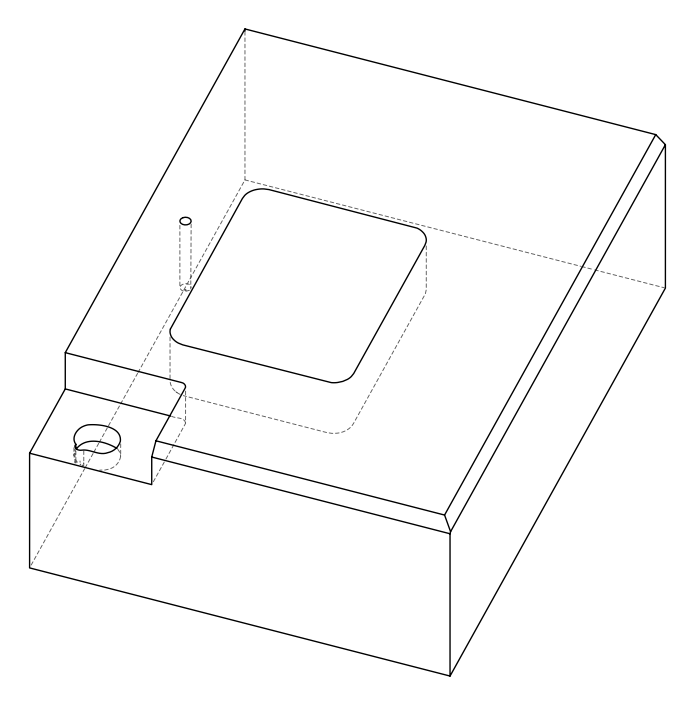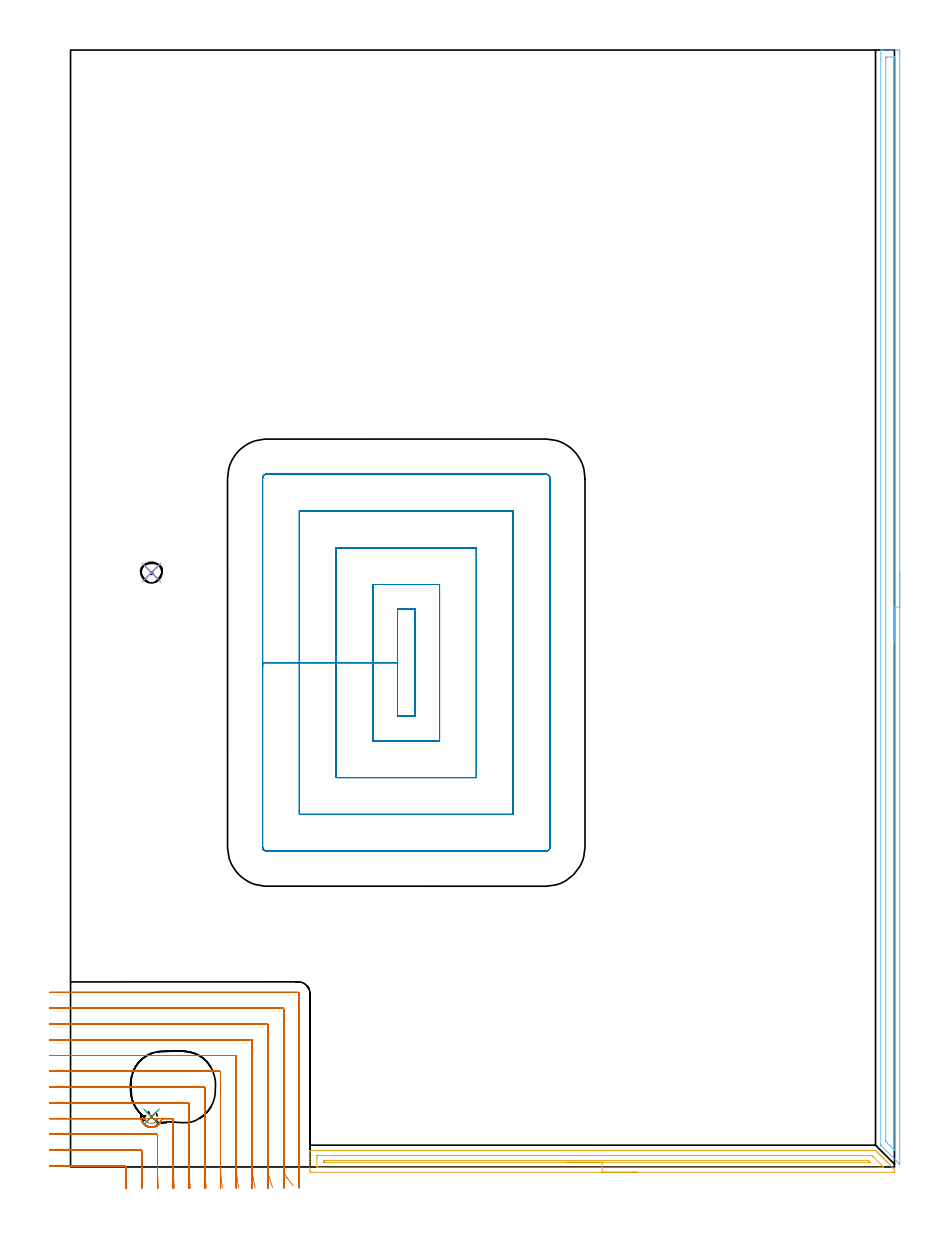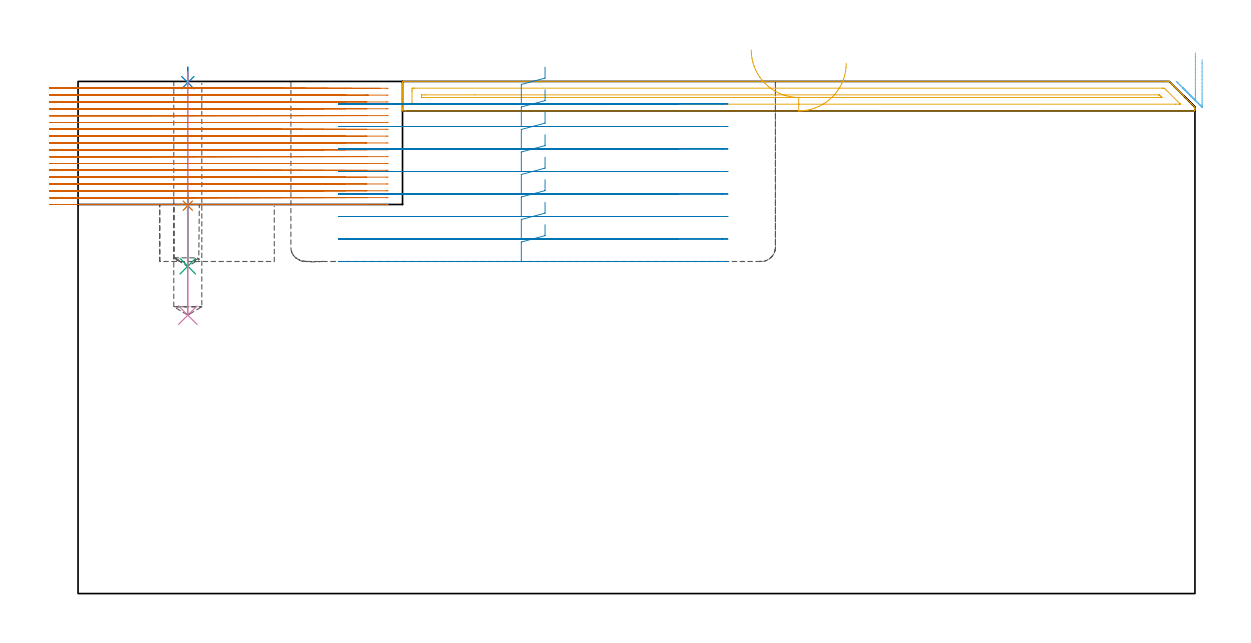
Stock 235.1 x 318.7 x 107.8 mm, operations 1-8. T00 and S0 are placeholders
(PLAN: 9 operations, 5 tool changes, 67.8 min)
(1 SPOT_DRILL | STEP1POCKET | NXT0321_9005460120000 | 0.03 min | 2795 mm3)
(2 SPOT_DRILL_1 | STEP1POCKET_1 | NXT0321_9005460120000 | 0.03 min | 0 mm3)
(3 DRILL_BLIND_HOLE_INTO_CENTER | STEP1POCKET | UGT0301_182 | 0.07 min | 334 mm3)
(4 DRILL_BLIND_HOLE_INTO_CENTER_1 | STEP1POCKET_1 | UGT0301_182 | 0.21 min | 1300 mm3)
(5 AREA_MILL | FG_CHAMFER_SURFACE | UGT0205_001 | 4.11 min | 3284 mm3)
(6 AREA_MILL_1 | FG_CHAMFER_SURFACE_1 | UGT0205_001 | 5.24 min | 4586 mm3)
(7 MILL_CORNER_NOTCH_RECTANGULAR | CORNER_NOTCH_RECTANGULAR | NXT0201_008 | Follow Part, ap 1.5, ae 75% | 38.39 min | 90472 mm3)
(8 MILL_RECTANGULAR_POCKET | POCKET_RECTANGULAR_STRAIGHT | UGT0201_095 | Follow Part, ap 5, ae 75% | 18.94 min | 488222 mm3)
(9 MILL_RECTANGULAR_POCKET_1 | POCKET_RECTANGULAR_STRAIGHT_1 | NXT0201_011 | Follow Part, ap 3, ae 75% | 0.83 min | 4808 mm3)
(TOOL NXT0321_9005460120000 | NC Spot Drill, 142deg, 12mm, Carbide, Uncoated | D12 PA142 FL30 Z2)
(TOOL UGT0301_182 | Twist Drill 5.9 mm | D5.9 PA118 FL55 Z2)
(TOOL UGT0205_001 | Chamfer Mill 20 x 3 x 45 deg. | D20 FL50 Z2)
(TOOL NXT0201_008 | ENDMILL 6mm [2P460-0600-NA 1630] | D6 FL26 Z6)
(TOOL UGT0201_095 | End mill 20 mm | D20 R3 FL38 Z4)
(TOOL NXT0201_011 | ENDMILL 12mm [2P460-1200-NA 1630] | D12 FL38 Z6)
(OP 1 SPOT_DRILL)
G17 G21 G94 G90
T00 M6
G54
G17 G0 G90 X23.1 Y14.3 S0 M3
G43 Z117.8 H0
G94 G81 G98 Z81.646 F250. R84.9
G80
M5
M2
(OP 2 SPOT_DRILL_1)
G17 G21 G94 G90
T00 M6
G54
G17 G0 G90 X23.1 Y169.6 S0 M3
G43 Z117.8 H0
G94 G81 G98 Z107.546 F250. R110.8
G80
M5
M2
(OP 3 DRILL_BLIND_HOLE_INTO_CENTER)
G17 G21 G94 G90
T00 M6
G54
G17 G0 G90 X23.1 Y14.3 S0 M3
G43 Z117.8 H0
G94 G81 G98 Z68.9 F250. R83.9
G80
M5
M2
(OP 4 DRILL_BLIND_HOLE_INTO_CENTER_1)
G17 G21 G94 G90
T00 M6
G54
G17 G0 G90 X23.1 Y169.6 S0 M3
G43 Z117.8 H0
G94 G81 G98 Z58.6 F250. R109.8
G80
M5
M2
(OP 5 AREA_MILL)
G17 G21 G94 G90
T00 M6
G54
G17 G0 G90 X161.7 Y-1.5 S1061 M3
G43 Z117.8 H0
Z111.6
G94 G1 X161.662 Z110.728 F250.
X161.548 Z109.864
X161.359 Z109.012
X161.097 Z108.18
X160.763 Z107.374
X160.36 Z106.6
X159.892 Z105.864
X159.36 Z105.172
X158.771 Z104.529
X158.128 Z103.94
X157.436 Z103.408
X156.7 Z102.94
X155.926 Z102.537
X155.12 Z102.203
X154.288 Z101.941
X153.436 Z101.752
X152.572 Z101.638
X151.7 Z101.6
X68.879 Y-1.499 Z101.601
X68.425 Y-1.494 Z101.603
X68.309 Y-1.491 Z101.605
X68.3 Y-1.045 Z102.051
Y0.718 Z103.813
Y1.336 Z104.433
Y1.6 Z104.697
Y2.217 Z105.314
Y2.482 Z105.578
Y3.011 Z106.11
Y3.716 Z106.815
Y4.245 Z107.344
X68.301 Y4.429 Z107.527
X68.31 Y4.694 Z107.793
X68.434 Y4.7 Z107.8
X229.178
X229.692 Y4.702 Z107.791
X229.703 Y4.697 Z107.788
X229.715 Y4.686 Z107.784
X230.068 Y4.333 Z107.43
X230.157 Y4.245 Z107.341
X230.24 Y4.16 Z107.259
X230.365 Y4.035 Z107.134
X230.45 Y3.951 Z107.047
X230.531 Y3.869 Z106.968
X230.662 Y3.738 Z106.837
X230.744 Y3.657 Z106.753
X230.822 Y3.578 Z106.677
X230.959 Y3.441 Z106.54
X231.038 Y3.363 Z106.46
X231.113 Y3.287 Z106.386
X231.256 Y3.144 Z106.244
X231.332 Y3.069 Z106.166
X231.404 Y2.996 Z106.095
X231.553 Y2.848 Z105.947
X231.626 Y2.776 Z105.872
X231.695 Y2.705 Z105.804
X231.849 Y2.551 Z105.65
X231.92 Y2.482 Z105.578
X231.986 Y2.414 Z105.513
X232.146 Y2.254 Z105.353
X232.214 Y2.188 Z105.284
X232.277 Y2.123 Z105.222
X232.443 Y1.957 Z105.056
X232.508 Y1.894 Z104.99
X232.568 Y1.832 Z104.931
X232.74 Y1.66 Z104.759
X232.801 Y1.6 Z104.697
X232.859 Y1.541 Z104.64
X233.037 Y1.363 Z104.462
X233.095 Y1.306 Z104.403
X233.15 Y1.25 Z104.349
X233.334 Y1.067 Z104.166
X233.389 Y1.012 Z104.109
X233.441 Y0.959 Z104.058
X233.631 Y0.77 Z103.869
X233.683 Y0.718 Z103.815
X233.732 Y0.668 Z103.767
X233.927 Y0.473 Z103.572
X233.977 Y0.424 Z103.521
X234.023 Y0.377 Z103.476
X234.224 Y0.176 Z103.275
X234.271 Y0.131 Z103.228
X234.314 Y0.086 Z103.185
X234.521 Y-0.121 Z102.978
X234.564 Y-0.163 Z102.934
X234.685 Y-0.285 Z102.815
X234.818 Y-0.418 Z102.681
X235.002 Y-0.604 Z102.493
X235.09 Y-0.695 Z102.402
X235.1 Y-1.023 Z102.077
Y-1.134 Z101.966
X235.09 Y-1.494 Z101.606
X235.038 Y-1.5 Z101.6
X151.7
Y-0.086 Z103.014
X71.551
X70.66 Y-0.085 Z103.015
X70.579 Y-0.084 Z103.016
X70.31 Y-0.075 Z103.025
X70.306 Y0.008 Z103.108
X70.301 Y0.192 Z103.292
X70.3 Y2.482 Z105.582
X70.302 Y2.837 Z105.937
X70.31 Y3.194 Z106.294
X70.314 Y3.279 Z106.379
X70.356 Y3.282 Z106.382
X70.457 Y3.284 Z106.384
X70.66 Y3.286 Z106.386
X70.738
X228.287 Y3.285 Z106.385
X228.367 Y3.284 Z106.384
X228.568 Y3.279 Z106.379
X228.674 Y3.264 Z106.364
X228.877 Y3.067 Z106.167
X229.178 Y2.772 Z105.872
X231.849 Y0.1 Z103.2
X231.962 Y-0.016 Z103.084
X231.995 Y-0.053 Z103.047
X232.014 Y-0.079 Z103.021
X231.97 Y-0.081 Z103.019
X231.849 Y-0.085 Z103.015
X231.771 Y-0.086 Z103.014
X230.959
X151.7
Y1.328 Z104.428
X72.715 Y1.329 Z104.429
X72.441 Y1.33 Z104.43
X72.35 Y1.332 Z104.432
X72.32 Y1.335 Z104.435
X72.31 Y1.338 Z104.438
X72.307 Y1.368 Z104.468
X72.303 Y1.46 Z104.56
X72.302 Y1.6 Z104.7
X72.304 Y1.736 Z104.836
X72.314 Y1.864 Z104.964
X72.441 Y1.866 Z104.966
X73.058 Y1.871 Z104.971
X83.521 Y1.872 Z104.972
X227.397 Y1.871 Z104.971
X227.488 Y1.87 Z104.97
X227.561 Y1.868 Z104.968
X227.606 Y1.865 Z104.965
X227.643 Y1.846 Z104.946
X227.897 Y1.6 Z104.7
X228.065 Y1.433 Z104.533
X228.122 Y1.372 Z104.472
X228.151 Y1.338 Z104.438
Y1.335 Z104.435
X228.127 Y1.334 Z104.434
X227.945 Y1.33 Z104.43
X227.671 Y1.329 Z104.429
X227.397 Y1.328 Z104.428
X151.7
X150.828 Z104.467
X149.964 Z104.58
X149.112 Z104.769
X148.28 Z105.032
X147.474 Z105.365
X146.7 Z105.768
X145.964 Z106.237
X145.272 Z106.768
X144.629 Z107.357
X144.04 Z108.001
X143.508 Z108.693
X143.04 Z109.428
X142.637 Z110.202
X142.303 Z111.008
X142.041 Z111.84
X141.852 Z112.692
X141.738 Z113.557
X141.7 Z114.428
G0 Z117.8
M5
M2
(OP 6 AREA_MILL_1)
G17 G21 G94 G90
T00 M6
G54
G17 G0 G90 X236.6 Y169.75 S1061 M3
G43 Z117.8 H0
Z112.4
G94 G1 Y169.712 Z111.528 F250.
Y169.598 Z110.664
Y169.409 Z109.812
Y169.147 Z108.98
Y168.813 Z108.174
Y168.41 Z107.4
Y167.942 Z106.664
Y167.41 Z105.972
Y166.821 Z105.329
Y166.178 Z104.74
Y165.486 Z104.208
Y164.75 Z103.74
Y163.976 Z103.337
Y163.17 Z103.003
Y162.338 Z102.741
Y161.486 Z102.552
Y160.622 Z102.438
Y159.75 Z102.4
X236.599 Y0.955 Z102.401
Y0.931
X236.593 Y0.818 Z102.404
X236.553 Y0.854 Z102.446
X236.445 Y0.955 Z102.553
X231.363 Y6.037 Z107.636
X231.213 Y6.19 Z107.781
X231.197 Y6.213 Z107.796
X231.2 Y6.305 Z107.8
Y318.546
X231.203 Y318.692 Z107.788
X231.216 Y318.7 Z107.774
X231.539 Z107.46
X231.961 Z107.038
X232.574 Z106.421
X233.764 Z105.233
X234.342 Z104.652
X235.821 Z103.174
X236.11 Y318.697 Z102.885
X236.591 Y318.691 Z102.405
X236.594 Y318.587 Z102.403
X236.598 Y318.099 Z102.402
X236.6 Y317.605 Z102.4
Y159.75
X235.186 Z103.814
X235.185 Y4.969 Z103.815
X235.183 Y4.793 Z103.817
X235.179 Y4.706 Z103.821
X235.177 Y4.685 Z103.823
X235.152 Y4.706 Z103.848
X235.077 Y4.777 Z103.923
X234.881 Y4.969 Z104.119
X233.098 Y6.753 Z105.902
X232.731 Y7.127 Z106.269
X232.628 Y7.234 Z106.372
X232.621 Y7.287 Z106.379
X232.618 Y7.392 Z106.382
X232.614 Y7.604 Z106.386
Y316.315
X232.616 Y316.528 Z106.384
X232.619 Y316.634 Z106.381
X232.621 Y316.679 Z106.379
X232.696 Y316.69 Z106.304
X233.079 Y316.698 Z105.921
X234.342 Y316.7 Z104.658
X234.846 Y316.699 Z104.154
X235.069 Y316.695 Z103.931
X235.169 Y316.69 Z103.831
X235.18 Y316.686 Z103.82
X235.182 Y316.67 Z103.818
X235.184 Y316.626 Z103.816
X235.185 Y316.536 Z103.815
X235.186 Y316.356 Z103.814
Y159.75
Y158.878 Z103.852
Y158.014 Z103.966
Y157.162 Z104.155
Y156.33 Z104.417
Y155.524 Z104.751
Y154.75 Z105.154
Y154.014 Z105.623
Y153.322 Z106.154
Y152.679 Z106.743
Y152.09 Z107.386
Y151.558 Z108.078
Y151.09 Z108.814
Y150.687 Z109.588
Y150.353 Z110.394
Y150.091 Z111.226
Y149.902 Z112.078
Y149.788 Z112.943
Y149.75 Z113.814
G0 Z117.8
M5
M2
(OP 7 MILL_CORNER_NOTCH_RECTANGULAR)
G17 G21 G94 G90
T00 M6
G54
G17 G0 G90 X16.042 Y-5.995 S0 M3
G43 Z117.8 H1
Z106.361
G94 G1 X15.876 Y-3. F250.
G2 X15.8 Y-0.261 R49.5 F500.
G1 Y0.004
G3 X15.504 Y0.3 R0.3
G1 X-3.
X-6. F250.
G0 Z117.8
X20.566 Y-5.994
Z106.361
G1 X20.383 Y-3.
G2 X20.3 Y-0.261 R45. F500.
G1 Y4.503
G3 X20.003 Y4.8 R0.3
G1 X-3.
X-6. F250.
G0 Z117.8
X25.096 Y-5.993
Z106.361
G1 X24.893 Y-3.
G2 X24.8 Y-0.261 R40.5 F500.
G1 Y9.003
G3 X24.503 Y9.3 R0.3
G1 X-3.
X-6. F250.
G0 Z117.8
X29.633 Y-5.991
Z106.361
G1 X29.404 Y-3.
G2 X29.3 Y-0.261 R36. F500.
G1 Y13.503
G3 X29.003 Y13.8 R0.3
G1 X26.047
G2 X24.551 Y11.679 R3.016
X20.978 Y12.182 R3.005
G1 X20.722 Y12.473
X20.704 Y12.5
X20.447 Y12.902
G2 X20.15 Y13.8 R3.034
G1 X-3.
X-6. F250.
G0 Z117.8
X34.18 Y-5.989
Z106.361
G1 X33.919 Y-3.
G2 X33.8 Y-0.261 R31.5 F500.
G1 Y18.003
G3 X33.503 Y18.3 R0.3
G1 X-3.
X-6. F250.
G0 Z117.8
X38.744 Y-5.985
Z106.361
G1 X38.439 Y-3.
G2 X38.3 Y-0.261 R27. F500.
G1 Y22.503
G3 X38.003 Y22.8 R0.3
G1 X-3.
X-6. F250.
G0 Z117.8
X43.332 Y-5.978
Z106.361
G1 X42.967 Y-3.
G2 X42.8 Y-0.261 R22.5 F500.
G1 Y27.003
G3 X42.503 Y27.3 R0.3
G1 X-3.
X-6. F250.
G0 Z117.8
X47.966 Y-5.965
Z106.361
G1 X47.51 Y-3.
G2 X47.3 Y-0.261 R18. F500.
G1 Y31.503
G3 X47.003 Y31.8 R0.3
G1 X-3.
X-6. F250.
G0 Z117.8
X52.689 Y-5.938
Z106.361
G1 X52.081 Y-3.
G2 X51.8 Y-0.261 R13.5 F500.
G1 Y36.002
G3 X51.502 Y36.3 R0.3
G1 X-3.
X-6. F250.
G0 Z117.8
X57.64 Y-5.858
Z106.361
G1 X56.727 Y-3.
G2 X56.3 Y-0.261 R9. F500.
G1 Y40.502
G3 X56.002 Y40.8 R0.3
G1 X-3.
X-6. F250.
G0 Z117.8
X63.555 Y-5.38
Z106.361
G1 X61.729 Y-3.
G2 X60.8 Y-0.261 R4.5 F500.
G1 Y45.002
G3 X60.502 Y45.3 R0.3
G1 X-3.
X-6. F250.
G0 Z117.8
X65.3 Y-3.261
Z106.361
G1 Y-0.261
Y49.5 F500.
G3 X65. Y49.8 R0.3
G1 X-3.
X-6. F250.
G0 Z117.8
X15.83 Y-6.
Z104.922
G1 X15.802 Y-3.
G2 X15.8 Y-2.538 R49.5 F500.
G1 Y0.004
G3 X15.504 Y0.3 R0.3
G1 X-3.
X-6. F250.
G0 Z117.8
X20.333 Y-6.
Z104.922
G1 X20.302 Y-3.
G2 X20.3 Y-2.538 R45. F500.
G1 Y4.503
G3 X20.003 Y4.8 R0.3
G1 X-3.
X-6. F250.
G0 Z117.8
X24.837 Y-6.
Z104.922
G1 X24.803 Y-3.
G2 X24.8 Y-2.538 R40.5 F500.
G1 Y9.003
G3 X24.503 Y9.3 R0.3
G1 X-3.
X-6. F250.
G0 Z117.8
X29.342 Y-6.
Z104.922
G1 X29.303 Y-3.
G2 X29.3 Y-2.538 R36. F500.
G1 Y13.503
G3 X29.003 Y13.8 R0.3
G1 X26.047
G2 X24.551 Y11.679 R3.016
X20.978 Y12.182 R3.005
G1 X20.722 Y12.473
X20.447 Y12.902
G2 X20.15 Y13.8 R3.034
G1 X-3.
X-6. F250.
G0 Z117.8
X33.847 Y-6.
Z104.922
G1 X33.803 Y-3.
G2 X33.8 Y-2.538 R31.5 F500.
G1 Y18.003
G3 X33.503 Y18.3 R0.3
G1 X-3.
X-6. F250.
G0 Z117.8
X38.355 Y-6.
Z104.922
G1 X38.304 Y-3.
G2 X38.3 Y-2.538 R27. F500.
G1 Y22.503
G3 X38.003 Y22.8 R0.3
G1 X-3.
X-6. F250.
G0 Z117.8
X42.866 Y-5.999
Z104.922
G1 X42.805 Y-3.
G2 X42.8 Y-2.538 R22.5 F500.
G1 Y27.003
G3 X42.503 Y27.3 R0.3
G1 X-3.
X-6. F250.
G0 Z117.8
X47.383 Y-5.999
Z104.922
G1 X47.306 Y-3.
G2 X47.3 Y-2.538 R18. F500.
G1 Y31.503
G3 X47.003 Y31.8 R0.3
G1 X-3.
X-6. F250.
G0 Z117.8
X51.911 Y-5.998
Z104.922
G1 X51.808 Y-3.
G2 X51.8 Y-2.538 R13.5 F500.
G1 Y36.002
G3 X51.502 Y36.3 R0.3
G1 X-3.
X-6. F250.
G0 Z117.8
X56.466 Y-5.996
Z104.922
G1 X56.312 Y-3.
G2 X56.3 Y-2.538 R9. F500.
G1 Y40.502
G3 X56.002 Y40.8 R0.3
G1 X-3.
X-6. F250.
G0 Z117.8
X61.132 Y-5.984
Z104.922
G1 X60.824 Y-3.
G2 X60.8 Y-2.538 R4.5 F500.
G1 Y45.002
G3 X60.502 Y45.3 R0.3
G1 X-3.
X-6. F250.
G0 Z117.8
X65.3 Y-5.538
Z104.922
G1 Y-2.538
Y49.5 F500.
G3 X65. Y49.8 R0.3
G1 X-3.
X-6. F250.
G0 Z117.8
X15.8 Y-6.
Z103.483
G1 Y-3.
Y0.004 F500.
G3 X15.504 Y0.3 R0.3
G1 X-3.
X-6. F250.
G0 Z117.8
X20.3 Y-6.
Z103.483
G1 Y-3.
Y4.503 F500.
G3 X20.003 Y4.8 R0.3
G1 X-3.
X-6. F250.
G0 Z117.8
X24.8 Y-6.
Z103.483
G1 Y-3.
Y9.003 F500.
G3 X24.503 Y9.3 R0.3
G1 X-3.
X-6. F250.
G0 Z117.8
X29.3 Y-6.
Z103.483
G1 Y-3.
Y13.503 F500.
G3 X29.003 Y13.8 R0.3
G1 X26.047
G2 X24.551 Y11.679 R3.014
X20.978 Y12.182 R3.005
G1 X20.722 Y12.473
X20.447 Y12.902
G2 X20.15 Y13.8 R3.034
G1 X-3.
X-6. F250.
G0 Z117.8
X33.8 Y-6.
Z103.483
G1 Y-3.
Y18.003 F500.
G3 X33.503 Y18.3 R0.3
G1 X-3.
X-6. F250.
G0 Z117.8
X38.3 Y-6.
Z103.483
G1 Y-3.
Y22.503 F500.
G3 X38.003 Y22.8 R0.3
G1 X-3.
X-6. F250.
G0 Z117.8
X42.8 Y-6.
Z103.483
G1 Y-3.
Y27.003 F500.
G3 X42.503 Y27.3 R0.3
G1 X-3.
X-6. F250.
G0 Z117.8
X47.3 Y-6.
Z103.483
G1 Y-3.
Y31.503 F500.
G3 X47.003 Y31.8 R0.3
G1 X-3.
X-6. F250.
G0 Z117.8
X51.8 Y-6.
Z103.483
G1 Y-3.
Y36.002 F500.
G3 X51.502 Y36.3 R0.3
G1 X-3.
X-6. F250.
G0 Z117.8
X56.3 Y-6.
Z103.483
G1 Y-3.
Y40.502 F500.
G3 X56.002 Y40.8 R0.3
G1 X-3.
X-6. F250.
G0 Z117.8
X60.8 Y-6.
Z103.483
G1 Y-3.
Y45.002 F500.
G3 X60.502 Y45.3 R0.3
G1 X-3.
X-6. F250.
G0 Z117.8
X65.3 Y-5.999
Z103.483
G1 Y-2.999
Y49.5 F500.
G3 X65. Y49.8 R0.3
G1 X-3.
X-6. F250.
G0 Z117.8
X15.8 Y-6.
Z102.044
G1 Y-3.
Y0.004 F500.
G3 X15.504 Y0.3 R0.3
G1 X-3.
X-6. F250.
G0 Z117.8
X20.3 Y-6.
Z102.044
G1 Y-3.
Y4.503 F500.
G3 X20.003 Y4.8 R0.3
G1 X-3.
X-6. F250.
G0 Z117.8
X24.8 Y-6.
Z102.044
G1 Y-3.
Y9.003 F500.
G3 X24.503 Y9.3 R0.3
G1 X-3.
X-6. F250.
G0 Z117.8
X29.3 Y-6.
Z102.044
G1 Y-3.
Y13.503 F500.
G3 X29.003 Y13.8 R0.3
G1 X26.047
G2 X25.209 Y12.177 R3.014
X24.548 Y11.677 R3.013
X20.978 Y12.182 R3.006
G1 X20.721 Y12.474
X20.443 Y12.909
G2 X20.335 Y13.144 R3.034
X20.15 Y13.8 R3.032
G1 X-3.
X-6. F250.
G0 Z117.8
X33.8 Y-6.
Z102.044
G1 Y-3.
Y18.003 F500.
G3 X33.503 Y18.3 R0.3
G1 X-3.
X-6. F250.
G0 Z117.8
X38.3 Y-6.
Z102.044
G1 Y-3.
Y22.503 F500.
G3 X38.003 Y22.8 R0.3
G1 X-3.
X-6. F250.
G0 Z117.8
X42.8 Y-6.
Z102.044
G1 Y-3.
Y27.003 F500.
G3 X42.503 Y27.3 R0.3
G1 X-3.
X-6. F250.
G0 Z117.8
X47.3 Y-6.
Z102.044
G1 Y-3.
Y31.503 F500.
G3 X47.003 Y31.8 R0.3
G1 X-3.
X-6. F250.
G0 Z117.8
X51.8 Y-6.
Z102.044
G1 Y-3.
Y36.002 F500.
G3 X51.502 Y36.3 R0.3
G1 X-3.
X-6. F250.
G0 Z117.8
X56.3 Y-6.
Z102.044
G1 Y-3.
Y40.502 F500.
G3 X56.002 Y40.8 R0.3
G1 X-3.
X-6. F250.
G0 Z117.8
X60.8 Y-6.
Z102.044
G1 Y-3.
Y45.002 F500.
G3 X60.502 Y45.3 R0.3
G1 X-3.
X-6. F250.
G0 Z117.8
X65.3 Y-6.
Z102.044
G1 Y-3.
Y49.5 F500.
G3 X65. Y49.8 R0.3
G1 X-3.
X-6. F250.
G0 Z117.8
X15.8 Y-6.
Z100.605
G1 Y-3.
Y0.004 F500.
G3 X15.504 Y0.3 R0.3
G1 X-3.
X-6. F250.
G0 Z117.8
X20.3 Y-6.
Z100.605
G1 Y-3.
Y4.503 F500.
G3 X20.003 Y4.8 R0.3
G1 X-3.
X-6. F250.
G0 Z117.8
X24.8 Y-6.
Z100.605
G1 Y-3.
Y9.003 F500.
G3 X24.503 Y9.3 R0.3
G1 X-3.
X-6. F250.
G0 Z117.8
X29.3 Y-6.
Z100.605
G1 Y-3.
Y13.503 F500.
G3 X29.003 Y13.8 R0.3
G1 X26.047
G2 X24.818 Y11.848 R3.015
X24.548 Y11.677 R3.013
X20.978 Y12.182 R3.006
G1 X20.721 Y12.474
X20.443 Y12.909
G2 X20.335 Y13.144 R3.034
X20.15 Y13.8 R3.032
G1 X-3.
X-6. F250.
G0 Z117.8
X33.8 Y-6.
Z100.605
G1 Y-3.
Y18.003 F500.
G3 X33.503 Y18.3 R0.3
G1 X-3.
X-6. F250.
G0 Z117.8
X38.3 Y-6.
Z100.605
G1 Y-3.
Y22.503 F500.
G3 X38.003 Y22.8 R0.3
G1 X-3.
X-6. F250.
G0 Z117.8
X42.8 Y-6.
Z100.605
G1 Y-3.
Y27.003 F500.
G3 X42.503 Y27.3 R0.3
G1 X-3.
X-6. F250.
G0 Z117.8
X47.3 Y-6.
Z100.605
G1 Y-3.
Y31.503 F500.
G3 X47.003 Y31.8 R0.3
G1 X-3.
X-6. F250.
G0 Z117.8
X51.8 Y-6.
Z100.605
G1 Y-3.
Y36.002 F500.
G3 X51.502 Y36.3 R0.3
G1 X-3.
X-6. F250.
G0 Z117.8
X56.3 Y-6.
Z100.605
G1 Y-3.
Y40.502 F500.
G3 X56.002 Y40.8 R0.3
G1 X-3.
X-6. F250.
G0 Z117.8
X60.8 Y-6.
Z100.605
G1 Y-3.
Y45.002 F500.
G3 X60.502 Y45.3 R0.3
G1 X-3.
X-6. F250.
G0 Z117.8
X65.3 Y-6.
Z100.605
G1 Y-3.
Y49.5 F500.
G3 X65. Y49.8 R0.3
G1 X-3.
X-6. F250.
G0 Z117.8
X15.8 Y-6.
Z99.167
G1 Y-3.
Y0.004 F500.
G3 X15.504 Y0.3 R0.3
G1 X-3.
X-6. F250.
G0 Z117.8
X20.3 Y-6.
Z99.167
G1 Y-3.
Y4.503 F500.
G3 X20.003 Y4.8 R0.3
G1 X-3.
X-6. F250.
G0 Z117.8
X24.8 Y-6.
Z99.167
G1 Y-3.
Y9.003 F500.
G3 X24.503 Y9.3 R0.3
G1 X-3.
X-6. F250.
G0 Z117.8
X29.3 Y-6.
Z99.167
G1 Y-3.
Y13.503 F500.
G3 X29.003 Y13.8 R0.3
G1 X26.047
G2 X24.551 Y11.679 R3.016
X20.978 Y12.182 R3.005
G1 X20.722 Y12.473
X20.447 Y12.902
G2 X20.15 Y13.8 R3.034
G1 X-3.
X-6. F250.
G0 Z117.8
X33.8 Y-6.
Z99.167
G1 Y-3.
Y18.003 F500.
G3 X33.503 Y18.3 R0.3
G1 X-3.
X-6. F250.
G0 Z117.8
X38.3 Y-6.
Z99.167
G1 Y-3.
Y22.503 F500.
G3 X38.003 Y22.8 R0.3
G1 X-3.
X-6. F250.
G0 Z117.8
X42.8 Y-6.
Z99.167
G1 Y-3.
Y27.003 F500.
G3 X42.503 Y27.3 R0.3
G1 X-3.
X-6. F250.
G0 Z117.8
X47.3 Y-6.
Z99.167
G1 Y-3.
Y31.503 F500.
G3 X47.003 Y31.8 R0.3
G1 X-3.
X-6. F250.
G0 Z117.8
X51.8 Y-6.
Z99.167
G1 Y-3.
Y36.002 F500.
G3 X51.502 Y36.3 R0.3
G1 X-3.
X-6. F250.
G0 Z117.8
X56.3 Y-6.
Z99.167
G1 Y-3.
Y40.502 F500.
G3 X56.002 Y40.8 R0.3
G1 X-3.
X-6. F250.
G0 Z117.8
X60.8 Y-6.
Z99.167
G1 Y-3.
Y45.002 F500.
G3 X60.502 Y45.3 R0.3
G1 X-3.
X-6. F250.
G0 Z117.8
X65.3 Y-6.
Z99.167
G1 Y-3.
Y49.5 F500.
G3 X65. Y49.8 R0.3
G1 X-3.
X-6. F250.
G0 Z117.8
X15.8 Y-6.
Z97.728
G1 Y-3.
Y0.004 F500.
G3 X15.504 Y0.3 R0.3
G1 X-3.
X-6. F250.
G0 Z117.8
X20.3 Y-6.
Z97.728
G1 Y-3.
Y4.503 F500.
G3 X20.003 Y4.8 R0.3
G1 X-3.
X-6. F250.
G0 Z117.8
X24.8 Y-6.
Z97.728
G1 Y-3.
Y9.003 F500.
G3 X24.503 Y9.3 R0.3
G1 X-3.
X-6. F250.
G0 Z117.8
X29.3 Y-6.
Z97.728
G1 Y-3.
Y13.503 F500.
G3 X29.003 Y13.8 R0.3
G1 X26.047
G2 X24.954 Y11.95 R3.016
G1 X24.875 Y11.89
G2 X22.395 Y11.389 R2.999
X20.978 Y12.182 R3.005
G1 X20.722 Y12.473
X20.447 Y12.902
G2 X20.15 Y13.8 R3.034
G1 X-3.
X-6. F250.
G0 Z117.8
X33.8 Y-6.
Z97.728
G1 Y-3.
Y18.003 F500.
G3 X33.503 Y18.3 R0.3
G1 X-3.
X-6. F250.
G0 Z117.8
X38.3 Y-6.
Z97.728
G1 Y-3.
Y22.503 F500.
G3 X38.003 Y22.8 R0.3
G1 X-3.
X-6. F250.
G0 Z117.8
X42.8 Y-6.
Z97.728
G1 Y-3.
Y27.003 F500.
G3 X42.503 Y27.3 R0.3
G1 X-3.
X-6. F250.
G0 Z117.8
X47.3 Y-6.
Z97.728
G1 Y-3.
Y31.503 F500.
G3 X47.003 Y31.8 R0.3
G1 X-3.
X-6. F250.
G0 Z117.8
X51.8 Y-6.
Z97.728
G1 Y-3.
Y36.002 F500.
G3 X51.502 Y36.3 R0.3
G1 X-3.
X-6. F250.
G0 Z117.8
X56.3 Y-6.
Z97.728
G1 Y-3.
Y40.502 F500.
G3 X56.002 Y40.8 R0.3
G1 X-3.
X-6. F250.
G0 Z117.8
X60.8 Y-6.
Z97.728
G1 Y-3.
Y45.002 F500.
G3 X60.502 Y45.3 R0.3
G1 X-3.
X-6. F250.
G0 Z117.8
X65.3 Y-6.
Z97.728
G1 Y-3.
Y49.5 F500.
G3 X65. Y49.8 R0.3
G1 X-3.
X-6. F250.
G0 Z117.8
X15.8 Y-6.
Z96.289
G1 Y-3.
Y0.004 F500.
G3 X15.504 Y0.3 R0.3
G1 X-3.
X-6. F250.
G0 Z117.8
X20.3 Y-6.
Z96.289
G1 Y-3.
Y4.503 F500.
G3 X20.003 Y4.8 R0.3
G1 X-3.
X-6. F250.
G0 Z117.8
X24.8 Y-6.
Z96.289
G1 Y-3.
Y9.003 F500.
G3 X24.503 Y9.3 R0.3
G1 X-3.
X-6. F250.
G0 Z117.8
X29.3 Y-6.
Z96.289
G1 Y-3.
Y13.503 F500.
G3 X29.003 Y13.8 R0.3
G1 X26.047
G2 X25.001 Y11.988 R3.014
G1 X24.875 Y11.89
G2 X22.395 Y11.389 R2.999
X20.978 Y12.182 R3.005
G1 X20.722 Y12.473
X20.447 Y12.902
G2 X20.15 Y13.8 R3.034
G1 X-3.
X-6. F250.
G0 Z117.8
X33.8 Y-6.
Z96.289
G1 Y-3.
Y18.003 F500.
G3 X33.503 Y18.3 R0.3
G1 X-3.
X-6. F250.
G0 Z117.8
X38.3 Y-6.
Z96.289
G1 Y-3.
Y22.503 F500.
G3 X38.003 Y22.8 R0.3
G1 X-3.
X-6. F250.
G0 Z117.8
X42.8 Y-6.
Z96.289
G1 Y-3.
Y27.003 F500.
G3 X42.503 Y27.3 R0.3
G1 X-3.
X-6. F250.
G0 Z117.8
X47.3 Y-6.
Z96.289
G1 Y-3.
Y31.503 F500.
G3 X47.003 Y31.8 R0.3
G1 X-3.
X-6. F250.
G0 Z117.8
X51.8 Y-6.
Z96.289
G1 Y-3.
Y36.002 F500.
G3 X51.502 Y36.3 R0.3
G1 X-3.
X-6. F250.
G0 Z117.8
X56.3 Y-6.
Z96.289
G1 Y-3.
Y40.502 F500.
G3 X56.002 Y40.8 R0.3
G1 X-3.
X-6. F250.
G0 Z117.8
X60.8 Y-6.
Z96.289
G1 Y-3.
Y45.002 F500.
G3 X60.502 Y45.3 R0.3
G1 X-3.
X-6. F250.
G0 Z117.8
X65.3 Y-6.
Z96.289
G1 Y-3.
Y49.5 F500.
G3 X65. Y49.8 R0.3
G1 X-3.
X-6. F250.
G0 Z117.8
X15.8 Y-6.
Z94.85
G1 Y-3.
Y0.004 F500.
G3 X15.504 Y0.3 R0.3
G1 X-3.
X-6. F250.
G0 Z117.8
X20.3 Y-6.
Z94.85
G1 Y-3.
Y4.503 F500.
G3 X20.003 Y4.8 R0.3
G1 X-3.
X-6. F250.
G0 Z117.8
X24.8 Y-6.
Z94.85
G1 Y-3.
Y9.003 F500.
G3 X24.503 Y9.3 R0.3
G1 X-3.
X-6. F250.
G0 Z117.8
X29.3 Y-6.
Z94.85
G1 Y-3.
Y13.503 F500.
G3 X29.003 Y13.8 R0.3
G1 X26.047
G2 X24.551 Y11.679 R3.014
X20.978 Y12.182 R3.005
G1 X20.722 Y12.473
X20.447 Y12.902
G2 X20.15 Y13.8 R3.034
G1 X-3.
X-6. F250.
G0 Z117.8
X33.8 Y-6.
Z94.85
G1 Y-3.
Y18.003 F500.
G3 X33.503 Y18.3 R0.3
G1 X-3.
X-6. F250.
G0 Z117.8
X38.3 Y-6.
Z94.85
G1 Y-3.
Y22.503 F500.
G3 X38.003 Y22.8 R0.3
G1 X-3.
X-6. F250.
G0 Z117.8
X42.8 Y-6.
Z94.85
G1 Y-3.
Y27.003 F500.
G3 X42.503 Y27.3 R0.3
G1 X-3.
X-6. F250.
G0 Z117.8
X47.3 Y-6.
Z94.85
G1 Y-3.
Y31.503 F500.
G3 X47.003 Y31.8 R0.3
G1 X-3.
X-6. F250.
G0 Z117.8
X51.8 Y-6.
Z94.85
G1 Y-3.
Y36.002 F500.
G3 X51.502 Y36.3 R0.3
G1 X-3.
X-6. F250.
G0 Z117.8
X56.3 Y-6.
Z94.85
G1 Y-3.
Y40.502 F500.
G3 X56.002 Y40.8 R0.3
G1 X-3.
X-6. F250.
G0 Z117.8
X60.8 Y-6.
Z94.85
G1 Y-3.
Y45.002 F500.
G3 X60.502 Y45.3 R0.3
G1 X-3.
X-6. F250.
G0 Z117.8
X65.3 Y-6.
Z94.85
G1 Y-3.
Y49.5 F500.
G3 X65. Y49.8 R0.3
G1 X-3.
X-6. F250.
G0 Z117.8
X15.8 Y-6.
Z93.411
G1 Y-3.
Y0.004 F500.
G3 X15.504 Y0.3 R0.3
G1 X-3.
X-6. F250.
G0 Z117.8
X20.3 Y-6.
Z93.411
G1 Y-3.
Y4.503 F500.
G3 X20.003 Y4.8 R0.3
G1 X-3.
X-6. F250.
G0 Z117.8
X24.8 Y-6.
Z93.411
G1 Y-3.
Y9.003 F500.
G3 X24.503 Y9.3 R0.3
G1 X-3.
X-6. F250.
G0 Z117.8
X29.3 Y-6.
Z93.411
G1 Y-3.
Y13.503 F500.
G3 X29.003 Y13.8 R0.3
G1 X26.047
G2 X24.551 Y11.679 R3.014
X20.978 Y12.182 R3.005
G1 X20.722 Y12.473
X20.447 Y12.902
G2 X20.15 Y13.8 R3.034
G1 X-3.
X-6. F250.
G0 Z117.8
X33.8 Y-6.
Z93.411
G1 Y-3.
Y18.003 F500.
G3 X33.503 Y18.3 R0.3
G1 X-3.
X-6. F250.
G0 Z117.8
X38.3 Y-6.
Z93.411
G1 Y-3.
Y22.503 F500.
G3 X38.003 Y22.8 R0.3
G1 X-3.
X-6. F250.
G0 Z117.8
X42.8 Y-6.
Z93.411
G1 Y-3.
Y27.003 F500.
G3 X42.503 Y27.3 R0.3
G1 X-3.
X-6. F250.
G0 Z117.8
X47.3 Y-6.
Z93.411
G1 Y-3.
Y31.503 F500.
G3 X47.003 Y31.8 R0.3
G1 X-3.
X-6. F250.
G0 Z117.8
X51.8 Y-6.
Z93.411
G1 Y-3.
Y36.002 F500.
G3 X51.502 Y36.3 R0.3
G1 X-3.
X-6. F250.
G0 Z117.8
X56.3 Y-6.
Z93.411
G1 Y-3.
Y40.502 F500.
G3 X56.002 Y40.8 R0.3
G1 X-3.
X-6. F250.
G0 Z117.8
X60.8 Y-6.
Z93.411
G1 Y-3.
Y45.002 F500.
G3 X60.502 Y45.3 R0.3
G1 X-3.
X-6. F250.
G0 Z117.8
X65.3 Y-6.
Z93.411
G1 Y-3.
Y49.5 F500.
G3 X65. Y49.8 R0.3
G1 X-3.
X-6. F250.
G0 Z117.8
X15.8 Y-6.
Z91.972
G1 Y-3.
Y0.004 F500.
G3 X15.504 Y0.3 R0.3
G1 X-3.
X-6. F250.
G0 Z117.8
X20.3 Y-6.
Z91.972
G1 Y-3.
Y4.503 F500.
G3 X20.003 Y4.8 R0.3
G1 X-3.
X-6. F250.
G0 Z117.8
X24.8 Y-6.
Z91.972
G1 Y-3.
Y9.003 F500.
G3 X24.503 Y9.3 R0.3
G1 X-3.
X-6. F250.
G0 Z117.8
X29.3 Y-6.
Z91.972
G1 Y-3.
Y13.503 F500.
G3 X29.003 Y13.8 R0.3
G1 X26.047
G2 X24.878 Y11.891 R3.014
X24.551 Y11.679 R3.014
X20.976 Y12.184 R3.005
G1 X20.721 Y12.474
X20.447 Y12.902
G2 X20.151 Y13.8 R3.039
G1 X-3.
X-6. F250.
G0 Z117.8
X33.8 Y-6.
Z91.972
G1 Y-3.
Y18.003 F500.
G3 X33.503 Y18.3 R0.3
G1 X-3.
X-6. F250.
G0 Z117.8
X38.3 Y-6.
Z91.972
G1 Y-3.
Y22.503 F500.
G3 X38.003 Y22.8 R0.3
G1 X-3.
X-6. F250.
G0 Z117.8
X42.8 Y-6.
Z91.972
G1 Y-3.
Y27.003 F500.
G3 X42.503 Y27.3 R0.3
G1 X-3.
X-6. F250.
G0 Z117.8
X47.3 Y-6.
Z91.972
G1 Y-3.
Y31.503 F500.
G3 X47.003 Y31.8 R0.3
G1 X-3.
X-6. F250.
G0 Z117.8
X51.8 Y-6.
Z91.972
G1 Y-3.
Y36.002 F500.
G3 X51.502 Y36.3 R0.3
G1 X-3.
X-6. F250.
G0 Z117.8
X56.3 Y-6.
Z91.972
G1 Y-3.
Y40.502 F500.
G3 X56.002 Y40.8 R0.3
G1 X-3.
X-6. F250.
G0 Z117.8
X60.8 Y-6.
Z91.972
G1 Y-3.
Y45.002 F500.
G3 X60.502 Y45.3 R0.3
G1 X-3.
X-6. F250.
G0 Z117.8
X65.3 Y-6.
Z91.972
G1 Y-3.
Y49.5 F500.
G3 X65. Y49.8 R0.3
G1 X-3.
X-6. F250.
G0 Z117.8
X15.8 Y-6.
Z90.533
G1 Y-3.
Y0.004 F500.
G3 X15.504 Y0.3 R0.3
G1 X-3.
X-6. F250.
G0 Z117.8
X20.3 Y-6.
Z90.533
G1 Y-3.
Y4.503 F500.
G3 X20.003 Y4.8 R0.3
G1 X-3.
X-6. F250.
G0 Z117.8
X24.8 Y-6.
Z90.533
G1 Y-3.
Y9.003 F500.
G3 X24.503 Y9.3 R0.3
G1 X-3.
X-6. F250.
G0 Z117.8
X29.3 Y-6.
Z90.533
G1 Y-3.
Y13.503 F500.
G3 X29.003 Y13.8 R0.3
G1 X26.047
G2 X24.878 Y11.891 R3.014
X24.551 Y11.679 R3.014
G1 X24.522 Y11.663
G2 X22.7 Y11.332 R3.008
X21.337 Y11.877 R3.005
G1 X21.044 Y12.118
X20.976 Y12.184
X20.721 Y12.474
X20.447 Y12.902
G2 X20.151 Y13.8 R3.039
G1 X-3.
X-6. F250.
G0 Z117.8
X33.8 Y-6.
Z90.533
G1 Y-3.
Y18.003 F500.
G3 X33.503 Y18.3 R0.3
G1 X-3.
X-6. F250.
G0 Z117.8
X38.3 Y-6.
Z90.533
G1 Y-3.
Y22.503 F500.
G3 X38.003 Y22.8 R0.3
G1 X-3.
X-6. F250.
G0 Z117.8
X42.8 Y-6.
Z90.533
G1 Y-3.
Y27.003 F500.
G3 X42.503 Y27.3 R0.3
G1 X-3.
X-6. F250.
G0 Z117.8
X47.3 Y-6.
Z90.533
G1 Y-3.
Y31.503 F500.
G3 X47.003 Y31.8 R0.3
G1 X-3.
X-6. F250.
G0 Z117.8
X51.8 Y-6.
Z90.533
G1 Y-3.
Y36.002 F500.
G3 X51.502 Y36.3 R0.3
G1 X-3.
X-6. F250.
G0 Z117.8
X56.3 Y-6.
Z90.533
G1 Y-3.
Y40.502 F500.
G3 X56.002 Y40.8 R0.3
G1 X-3.
X-6. F250.
G0 Z117.8
X60.8 Y-6.
Z90.533
G1 Y-3.
Y45.002 F500.
G3 X60.502 Y45.3 R0.3
G1 X-3.
X-6. F250.
G0 Z117.8
X65.3 Y-6.
Z90.533
G1 Y-3.
Y49.5 F500.
G3 X65. Y49.8 R0.3
G1 X-3.
X-6. F250.
G0 Z117.8
X15.8 Y-6.
Z89.094
G1 Y-3.
Y0.004 F500.
G3 X15.504 Y0.3 R0.3
G1 X-3.
X-6. F250.
G0 Z117.8
X20.3 Y-6.
Z89.094
G1 Y-3.
Y4.503 F500.
G3 X20.003 Y4.8 R0.3
G1 X-3.
X-6. F250.
G0 Z117.8
X24.8 Y-6.
Z89.094
G1 Y-3.
Y9.003 F500.
G3 X24.503 Y9.3 R0.3
G1 X-3.
X-6. F250.
G0 Z117.8
X29.3 Y-6.
Z89.094
G1 Y-3.
Y13.503 F500.
G3 X29.003 Y13.8 R0.3
G1 X26.047
G2 X24.551 Y11.679 R3.014
X21.347 Y11.868 R3.008
G1 X21.041 Y12.121
X20.978 Y12.182
X20.722 Y12.473
X20.447 Y12.902
G2 X20.15 Y13.8 R3.034
G1 X-3.
X-6. F250.
G0 Z117.8
X33.8 Y-6.
Z89.094
G1 Y-3.
Y18.003 F500.
G3 X33.503 Y18.3 R0.3
G1 X-3.
X-6. F250.
G0 Z117.8
X38.3 Y-6.
Z89.094
G1 Y-3.
Y22.503 F500.
G3 X38.003 Y22.8 R0.3
G1 X-3.
X-6. F250.
G0 Z117.8
X42.8 Y-6.
Z89.094
G1 Y-3.
Y27.003 F500.
G3 X42.503 Y27.3 R0.3
G1 X-3.
X-6. F250.
G0 Z117.8
X47.3 Y-6.
Z89.094
G1 Y-3.
Y31.503 F500.
G3 X47.003 Y31.8 R0.3
G1 X-3.
X-6. F250.
G0 Z117.8
X51.8 Y-6.
Z89.094
G1 Y-3.
Y36.002 F500.
G3 X51.502 Y36.3 R0.3
G1 X-3.
X-6. F250.
G0 Z117.8
X56.3 Y-6.
Z89.094
G1 Y-3.
Y40.502 F500.
G3 X56.002 Y40.8 R0.3
G1 X-3.
X-6. F250.
G0 Z117.8
X60.8 Y-6.
Z89.094
G1 Y-3.
Y45.002 F500.
G3 X60.502 Y45.3 R0.3
G1 X-3.
X-6. F250.
G0 Z117.8
X65.3 Y-6.
Z89.094
G1 Y-3.
Y49.5 F500.
G3 X65. Y49.8 R0.3
G1 X-3.
X-6. F250.
G0 Z117.8
X15.8 Y-6.
Z87.656
G1 Y-3.
Y0.004 F500.
G3 X15.504 Y0.3 R0.3
G1 X-3.
X-6. F250.
G0 Z117.8
X20.3 Y-6.
Z87.656
G1 Y-3.
Y4.503 F500.
G3 X20.003 Y4.8 R0.3
G1 X-3.
X-6. F250.
G0 Z117.8
X24.8 Y-6.
Z87.656
G1 Y-3.
Y9.003 F500.
G3 X24.503 Y9.3 R0.3
G1 X-3.
X-6. F250.
G0 Z117.8
X29.3 Y-6.
Z87.656
G1 Y-3.
Y13.503 F500.
G3 X29.003 Y13.8 R0.3
G1 X26.047
G2 X25.001 Y11.988 R3.014
G1 X24.874 Y11.889
G2 X22.347 Y11.401 R3.001
X21.347 Y11.868 R3.008
G1 X21.041 Y12.121
X20.978 Y12.182
X20.722 Y12.473
X20.447 Y12.902
G2 X20.15 Y13.8 R3.034
G1 X-3.
X-6. F250.
G0 Z117.8
X33.8 Y-6.
Z87.656
G1 Y-3.
Y18.003 F500.
G3 X33.503 Y18.3 R0.3
G1 X-3.
X-6. F250.
G0 Z117.8
X38.3 Y-6.
Z87.656
G1 Y-3.
Y22.503 F500.
G3 X38.003 Y22.8 R0.3
G1 X-3.
X-6. F250.
G0 Z117.8
X42.8 Y-6.
Z87.656
G1 Y-3.
Y27.003 F500.
G3 X42.503 Y27.3 R0.3
G1 X-3.
X-6. F250.
G0 Z117.8
X47.3 Y-6.
Z87.656
G1 Y-3.
Y31.503 F500.
G3 X47.003 Y31.8 R0.3
G1 X-3.
X-6. F250.
G0 Z117.8
X51.8 Y-6.
Z87.656
G1 Y-3.
Y36.002 F500.
G3 X51.502 Y36.3 R0.3
G1 X-3.
X-6. F250.
G0 Z117.8
X56.3 Y-6.
Z87.656
G1 Y-3.
Y40.502 F500.
G3 X56.002 Y40.8 R0.3
G1 X-3.
X-6. F250.
G0 Z117.8
X60.8 Y-6.
Z87.656
G1 Y-3.
Y45.002 F500.
G3 X60.502 Y45.3 R0.3
G1 X-3.
X-6. F250.
G0 Z117.8
X65.3 Y-6.
Z87.656
G1 Y-3.
Y49.5 F500.
G3 X65. Y49.8 R0.3
G1 X-3.
X-6. F250.
G0 Z117.8
X15.8 Y-6.
Z86.217
G1 Y-3.
Y0.004 F500.
G3 X15.504 Y0.3 R0.3
G1 X-3.
X-6. F250.
G0 Z117.8
X20.3 Y-6.
Z86.217
G1 Y-3.
Y4.503 F500.
G3 X20.003 Y4.8 R0.3
G1 X-3.
X-6. F250.
G0 Z117.8
X24.8 Y-6.
Z86.217
G1 Y-3.
Y9.003 F500.
G3 X24.503 Y9.3 R0.3
G1 X-3.
X-6. F250.
G0 Z117.8
X29.3 Y-6.
Z86.217
G1 Y-3.
Y13.503 F500.
G3 X29.003 Y13.8 R0.3
G1 X26.047
G2 X24.951 Y11.948 R3.016
G1 X24.874 Y11.889
G2 X22.347 Y11.401 R3.001
X21.347 Y11.868 R3.008
G1 X21.041 Y12.121
X20.978 Y12.182
X20.722 Y12.473
X20.447 Y12.902
G2 X20.15 Y13.8 R3.034
G1 X-3.
X-6. F250.
G0 Z117.8
X33.8 Y-6.
Z86.217
G1 Y-3.
Y18.003 F500.
G3 X33.503 Y18.3 R0.3
G1 X-3.
X-6. F250.
G0 Z117.8
X38.3 Y-6.
Z86.217
G1 Y-3.
Y22.503 F500.
G3 X38.003 Y22.8 R0.3
G1 X-3.
X-6. F250.
G0 Z117.8
X42.8 Y-6.
Z86.217
G1 Y-3.
Y27.003 F500.
G3 X42.503 Y27.3 R0.3
G1 X-3.
X-6. F250.
G0 Z117.8
X47.3 Y-6.
Z86.217
G1 Y-3.
Y31.503 F500.
G3 X47.003 Y31.8 R0.3
G1 X-3.
X-6. F250.
G0 Z117.8
X51.8 Y-6.
Z86.217
G1 Y-3.
Y36.002 F500.
G3 X51.502 Y36.3 R0.3
G1 X-3.
X-6. F250.
G0 Z117.8
X56.3 Y-6.
Z86.217
G1 Y-3.
Y40.502 F500.
G3 X56.002 Y40.8 R0.3
G1 X-3.
X-6. F250.
G0 Z117.8
X60.8 Y-6.
Z86.217
G1 Y-3.
Y45.002 F500.
G3 X60.502 Y45.3 R0.3
G1 X-3.
X-6. F250.
G0 Z117.8
X65.3 Y-6.
Z86.217
G1 Y-3.
Y49.5 F500.
G3 X65. Y49.8 R0.3
G1 X-3.
X-6. F250.
G0 Z117.8
X15.8 Y-6.
Z84.778
G1 Y-3.
Y0.004 F500.
G3 X15.504 Y0.3 R0.3
G1 X-3.
X-6. F250.
G0 Z117.8
X20.3 Y-6.
Z84.778
G1 Y-3.
Y4.503 F500.
G3 X20.003 Y4.8 R0.3
G1 X-3.
X-6. F250.
G0 Z117.8
X24.8 Y-6.
Z84.778
G1 Y-3.
Y9.003 F500.
G3 X24.503 Y9.3 R0.3
G1 X-3.
X-6. F250.
G0 Z117.8
X29.3 Y-6.
Z84.778
G1 Y-3.
Y13.503 F500.
G3 X29.003 Y13.8 R0.3
G1 X26.047
G2 X24.551 Y11.679 R3.016
X21.347 Y11.868 R3.008
G1 X21.041 Y12.121
X20.978 Y12.182
X20.722 Y12.473
X20.447 Y12.902
G2 X20.15 Y13.8 R3.034
G1 X-3.
X-6. F250.
G0 Z117.8
X33.8 Y-6.
Z84.778
G1 Y-3.
Y18.003 F500.
G3 X33.503 Y18.3 R0.3
G1 X-3.
X-6. F250.
G0 Z117.8
X38.3 Y-6.
Z84.778
G1 Y-3.
Y22.503 F500.
G3 X38.003 Y22.8 R0.3
G1 X-3.
X-6. F250.
G0 Z117.8
X42.8 Y-6.
Z84.778
G1 Y-3.
Y27.003 F500.
G3 X42.503 Y27.3 R0.3
G1 X-3.
X-6. F250.
G0 Z117.8
X47.3 Y-6.
Z84.778
G1 Y-3.
Y31.503 F500.
G3 X47.003 Y31.8 R0.3
G1 X-3.
X-6. F250.
G0 Z117.8
X51.8 Y-6.
Z84.778
G1 Y-3.
Y36.002 F500.
G3 X51.502 Y36.3 R0.3
G1 X-3.
X-6. F250.
G0 Z117.8
X56.3 Y-6.
Z84.778
G1 Y-3.
Y40.502 F500.
G3 X56.002 Y40.8 R0.3
G1 X-3.
X-6. F250.
G0 Z117.8
X60.8 Y-6.
Z84.778
G1 Y-3.
Y45.002 F500.
G3 X60.502 Y45.3 R0.3
G1 X-3.
X-6. F250.
G0 Z117.8
X65.3 Y-6.
Z84.778
G1 Y-3.
Y49.5 F500.
G3 X65. Y49.8 R0.3
G1 X-3.
X-6. F250.
G0 Z117.8
X15.8 Y-6.
Z83.339
G1 Y-3.
Y0.004 F500.
G3 X15.504 Y0.3 R0.3
G1 X-3.
X-6. F250.
G0 Z117.8
X20.3 Y-6.
Z83.339
G1 Y-3.
Y4.503 F500.
G3 X20.003 Y4.8 R0.3
G1 X-3.
X-6. F250.
G0 Z117.8
X24.8 Y-6.
Z83.339
G1 Y-3.
Y9.003 F500.
G3 X24.503 Y9.3 R0.3
G1 X-3.
X-6. F250.
G0 Z117.8
X29.3 Y-6.
Z83.339
G1 Y-3.
Y13.503 F500.
G3 X29.003 Y13.8 R0.3
G1 X24.946
X24.909 Y13.677
G2 X24.068 Y12.654 R1.951
X22.059 Y12.698 R1.908
X21.255 Y13.8 R1.89
G1 X-3.
X-6. F250.
G0 Z117.8
X33.8 Y-6.
Z83.339
G1 Y-3.
Y18.003 F500.
G3 X33.503 Y18.3 R0.3
G1 X-3.
X-6. F250.
G0 Z117.8
X38.3 Y-6.
Z83.339
G1 Y-3.
Y22.503 F500.
G3 X38.003 Y22.8 R0.3
G1 X-3.
X-6. F250.
G0 Z117.8
X42.8 Y-6.
Z83.339
G1 Y-3.
Y27.003 F500.
G3 X42.503 Y27.3 R0.3
G1 X-3.
X-6. F250.
G0 Z117.8
X47.3 Y-6.
Z83.339
G1 Y-3.
Y31.503 F500.
G3 X47.003 Y31.8 R0.3
G1 X-3.
X-6. F250.
G0 Z117.8
X51.8 Y-6.
Z83.339
G1 Y-3.
Y36.002 F500.
G3 X51.502 Y36.3 R0.3
G1 X-3.
X-6. F250.
G0 Z117.8
X56.3 Y-6.
Z83.339
G1 Y-3.
Y40.502 F500.
G3 X56.002 Y40.8 R0.3
G1 X-3.
X-6. F250.
G0 Z117.8
X60.8 Y-6.
Z83.339
G1 Y-3.
Y45.002 F500.
G3 X60.502 Y45.3 R0.3
G1 X-3.
X-6. F250.
G0 Z117.8
X65.3 Y-6.
Z83.339
G1 Y-3.
Y49.5 F500.
G3 X65. Y49.8 R0.3
G1 X-3.
X-6. F250.
G0 Z117.8
X15.8 Y-6.
Z81.9
G1 Y-3.
Y0.004 F500.
G3 X15.504 Y0.3 R0.3
G1 X-3.
X-6. F250.
G0 Z117.8
X20.3 Y-6.
Z81.9
G1 Y-3.
Y4.503 F500.
G3 X20.003 Y4.8 R0.3
G1 X-3.
X-6. F250.
G0 Z117.8
X24.8 Y-6.
Z81.9
G1 Y-3.
Y9.003 F500.
G3 X24.503 Y9.3 R0.3
G1 X-3.
X-6. F250.
G0 Z117.8
X29.3 Y-6.
Z81.9
G1 Y-3.
Y13.503 F500.
G3 X29.003 Y13.8 R0.3
G1 X-3.
X-6. F250.
G0 Z117.8
X33.8 Y-6.
Z81.9
G1 Y-3.
Y18.003 F500.
G3 X33.503 Y18.3 R0.3
G1 X-3.
X-6. F250.
G0 Z117.8
X38.3 Y-6.
Z81.9
G1 Y-3.
Y22.503 F500.
G3 X38.003 Y22.8 R0.3
G1 X-3.
X-6. F250.
G0 Z117.8
X42.8 Y-6.
Z81.9
G1 Y-3.
Y27.003 F500.
G3 X42.503 Y27.3 R0.3
G1 X-3.
X-6. F250.
G0 Z117.8
X47.3 Y-6.
Z81.9
G1 Y-3.
Y31.503 F500.
G3 X47.003 Y31.8 R0.3
G1 X-3.
X-6. F250.
G0 Z117.8
X51.8 Y-6.
Z81.9
G1 Y-3.
Y36.002 F500.
G3 X51.502 Y36.3 R0.3
G1 X-3.
X-6. F250.
G0 Z117.8
X56.3 Y-6.
Z81.9
G1 Y-3.
Y40.502 F500.
G3 X56.002 Y40.8 R0.3
G1 X-3.
X-6. F250.
G0 Z117.8
X60.8 Y-6.
Z81.9
G1 Y-3.
Y45.002 F500.
G3 X60.502 Y45.3 R0.3
G1 X-3.
X-6. F250.
G0 Z117.8
X65.3 Y-6.
Z81.9
G1 Y-3.
Y49.5 F500.
G3 X65. Y49.8 R0.3
G1 X-3.
X-6. F250.
G0 Z117.8
M5
M2
(OP 8 MILL_RECTANGULAR_POCKET)
G17 G21 G94 G90
T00 M6
G54
G17 G0 G90 X98.3 Y150.623 S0 M3
G43 Z117.8 H0
Z110.8
G94 G1 Y159.2 Z108.502 F250.
X93.3 Z107.162
Y143.9 Z103.062
Y128.6 F500.
X98.3
Y159.2
X93.3
Y143.9
X86.3
Y121.6
X105.3
Y166.2
X86.3
Y143.9
X75.8
Y111.1
X115.8
Y176.7
X75.8
Y143.9
X65.3
Y100.6
X126.3
Y187.2
X65.3
Y143.9
X54.8
Y91.3
G3 X56. Y90.1 R1.2
G1 X135.6
G3 X136.8 Y91.3 R1.2
G1 Y196.5
G3 X135.6 Y197.7 R1.2
G1 X56.
G3 X54.8 Y196.5 R1.2
G1 Y143.9
Y142.9
G0 X98.3 Y150.623 Z106.062
G1 Y159.2 Z103.764 F250.
X93.3 Z102.425
Y143.9 Z98.325
Y128.6 F500.
X98.3
Y159.2
X93.3
Y143.9
X86.3
Y121.6
X105.3
Y166.2
X86.3
Y143.9
X75.8
Y111.1
X115.8
Y176.7
X75.8
Y143.9
X65.3
Y100.6
X126.3
Y187.2
X65.3
Y143.9
X54.8
Y91.3
G3 X56. Y90.1 R1.2
G1 X135.6
G3 X136.8 Y91.3 R1.2
G1 Y196.5
G3 X135.6 Y197.7 R1.2
G1 X56.
G3 X54.8 Y196.5 R1.2
G1 Y143.9
Y142.9
G0 X98.3 Y150.623 Z101.325
G1 Y159.2 Z99.027 F250.
X93.3 Z97.687
Y143.9 Z93.587
Y128.6 F500.
X98.3
Y159.2
X93.3
Y143.9
X86.3
Y121.6
X105.3
Y166.2
X86.3
Y143.9
X75.8
Y111.1
X115.8
Y176.7
X75.8
Y143.9
X65.3
Y100.6
X126.3
Y187.2
X65.3
Y143.9
X54.8
Y91.3
G3 X56. Y90.1 R1.2
G1 X135.6
G3 X136.8 Y91.3 R1.2
G1 Y196.5
G3 X135.6 Y197.7 R1.2
G1 X56.
G3 X54.8 Y196.5 R1.2
G1 Y143.9
Y142.9
G0 X98.3 Y150.623 Z96.587
G1 Y159.2 Z94.289 F250.
X93.3 Z92.95
Y143.9 Z88.85
Y128.6 F500.
X98.3
Y159.2
X93.3
Y143.9
X86.3
Y121.6
X105.3
Y166.2
X86.3
Y143.9
X75.8
Y111.1
X115.8
Y176.7
X75.8
Y143.9
X65.3
Y100.6
X126.3
Y187.2
X65.3
Y143.9
X54.8
Y91.3
G3 X56. Y90.1 R1.2
G1 X135.6
G3 X136.8 Y91.3 R1.2
G1 Y196.5
G3 X135.6 Y197.7 R1.2
G1 X56.
G3 X54.8 Y196.5 R1.2
G1 Y143.9
Y142.9
G0 X98.3 Y150.623 Z91.85
G1 Y159.2 Z89.552 F250.
X93.3 Z88.212
Y143.9 Z84.112
Y128.6 F500.
X98.3
Y159.2
X93.3
Y143.9
X86.3
Y121.6
X105.3
Y166.2
X86.3
Y143.9
X75.8
Y111.1
X115.8
Y176.7
X75.8
Y143.9
X65.3
Y100.6
X126.3
Y187.2
X65.3
Y143.9
X54.8
Y91.3
G3 X56. Y90.1 R1.2
G1 X135.6
G3 X136.8 Y91.3 R1.2
G1 Y196.5
G3 X135.6 Y197.7 R1.2
G1 X56.
G3 X54.8 Y196.5 R1.2
G1 Y143.9
Y142.9
G0 X98.3 Y150.623 Z87.112
G1 Y159.2 Z84.814 F250.
X93.3 Z83.475
Y143.9 Z79.375
Y128.6 F500.
X98.3
Y159.2
X93.3
Y143.9
X86.3
Y121.6
X105.3
Y166.2
X86.3
Y143.9
X75.8
Y111.1
X115.8
Y176.7
X75.8
Y143.9
X65.3
Y100.6
X126.3
Y187.2
X65.3
Y143.9
X54.8
Y91.3
G3 X56. Y90.1 R1.2
G1 X135.6
G3 X136.8 Y91.3 R1.2
G1 Y196.5
G3 X135.6 Y197.7 R1.2
G1 X56.
G3 X54.8 Y196.5 R1.2
G1 Y143.9
Y142.9
G0 X98.3 Y150.623 Z82.375
G1 Y159.2 Z80.077 F250.
X93.3 Z78.737
Y143.9 Z74.637
Y128.6 F500.
X98.3
Y159.2
X93.3
Y143.9
X86.3
Y121.6
X105.3
Y166.2
X86.3
Y143.9
X75.8
Y111.1
X115.8
Y176.7
X75.8
Y143.9
X65.3
Y100.6
X126.3
Y187.2
X65.3
Y143.9
X54.8
Y91.3
G3 X56. Y90.1 R1.2
G1 X135.6
G3 X136.8 Y91.3 R1.2
G1 Y196.5
G3 X135.6 Y197.7 R1.2
G1 X56.
G3 X54.8 Y196.5 R1.2
G1 Y143.9
Y142.9
G0 X98.3 Y150.623 Z77.637
G1 Y159.2 Z75.339 F250.
X93.3 Z74.
Y143.9 Z69.9
Y128.6 F500.
X98.3
Y159.2
X93.3
Y143.9
X86.3
Y121.6
X105.3
Y166.2
X86.3
Y143.9
X75.8
Y111.1
X115.8
Y176.7
X75.8
Y143.9
X65.3
Y100.6
X126.3
Y187.2
X65.3
Y143.9
X54.8
Y91.3
G3 X56. Y90.1 R1.2
G1 X135.6
G3 X136.8 Y91.3 R1.2
G1 Y196.5
G3 X135.6 Y197.7 R1.2
G1 X56.
G3 X54.8 Y196.5 R1.2
G1 Y143.9
Y142.9
G0 Z117.8
M5
M2
